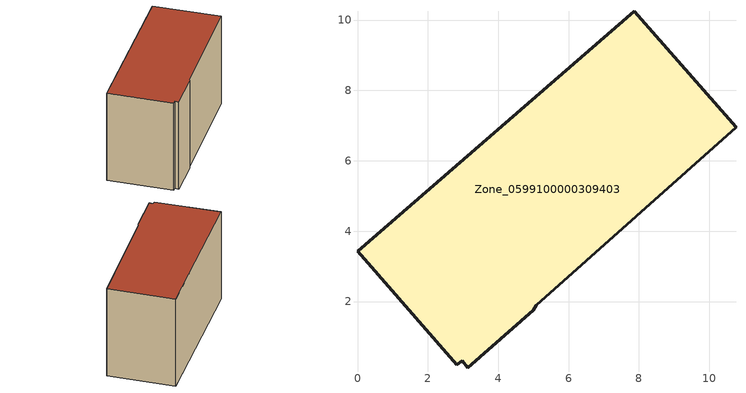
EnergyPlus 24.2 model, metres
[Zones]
Zone_0599100000309403
 floor ground (C_G): 3.13,0.12 2.97,0.32 2.82,0.2 0,3.43 7.87,10.25 10.76,6.95 5.08,1.89 5,1.75 z0
 wall outside (C_F): 7.87,10.25 0,3.43 2.82,0.2 2.97,0.32 3.13,0.12 5,1.75 5.08,1.89 10.76,6.95 7.87,10.25 z0:6.31
 roof outside (C_R): 2.97,0.32 3.13,0.12 5,1.75 5.08,1.89 10.76,6.95 7.87,10.25 0,3.43 2.82,0.2 z6.31
[BUILDING]
Pand.0599100000309403: North Axis=0; Terrain=City; Loads Convergence Tolerance Value=0.04; Temperature Convergence Tolerance Value=0.4; Solar Distribution=FullExterior; Maximum Number of Warmup Days=25; Minimum Number of Warmup Days=1
[Site:Location]
Rotterdam.The.Hague.AP_ZH_NLD Design_Conditions: Latitude=51.96; Longitude=4.45; Time Zone=1; Elevation=-4.5
[SITE:GROUNDTEMPERATURE:BUILDINGSURFACE]
18, 18, 18, 18, 18, 18, 18, 18, 18, 18, 18, 18
[MATERIAL] Thermal Absorptance=0.9; Solar Absorptance=0.7; Visible Absorptance=0.7
Name | Roughness | Thickness | Conductivity | Density | Specific Heat
G.TI.1946 | MediumSmooth | 0.15 | 1 | 540 | 1210
F.TI.1946 | Rough | 0.3 | 0.857143 | 1920 | 840
R.TI.1946 | MediumRough | 0.2 | 0.1 | 1500 | 1000
[CONSTRUCTION]
C_G: G.TI.1946
C_F: F.TI.1946
C_R: R.TI.1946
[ZONE]
Zone_0599100000309403: Type=1; Multiplier=1; Ceiling Height=Autocalculate; Volume=Autocalculate; Floor Area=autocalculate; Part of Total Floor Area=Yes
[ZONEINFILTRATION:DESIGNFLOWRATE]
Infil_Zone_0599100000309403: Zone or ZoneList or Space or SpaceList=Zone_0599100000309403; Schedule=AlwaysOn; Design Flow Rate Calculation Method=Flow/Area; Flow Rate per Floor Area=0.003; Constant Term Coefficient=1; Temperature Term Coefficient=0; Velocity Term Coefficient=0; Velocity Squared Term Coefficient=0
[HVACTEMPLATE:ZONE:IDEALLOADSAIRSYSTEM]
Zone_0599100000309403: Maximum Heating Supply Air Temperature=50; Minimum Cooling Supply Air Temperature=13; Maximum Heating Supply Air Humidity Ratio=0.0156; Minimum Cooling Supply Air Humidity Ratio=0.0077; Heating Limit=NoLimit; Cooling Limit=NoLimit; Dehumidification Control Type=ConstantSensibleHeatRatio; Cooling Sensible Heat Ratio=0.7; Dehumidification Setpoint=60; Humidification Control Type=None; Humidification Setpoint=30; Outdoor Air Method=None; Outdoor Air Flow Rate per Person=0.00944; Outdoor Air Flow Rate per Zone Floor Area=0; Outdoor Air Flow Rate per Zone=0; Demand Controlled Ventilation Type=None; Outdoor Air Economizer Type=NoEconomizer; Heat Recovery Type=None; Sensible Heat Recovery Effectiveness=0.7; Latent Heat Recovery Effectiveness=0.65
[ZONECONTROL:THERMOSTAT]
ThermostatControl_Zone_0599100000309403: Zone or ZoneList=Zone_0599100000309403; Control Type Schedule=DualSetpointControlType; Control 1=Thermostat_Zone_0599100000309403; Temperature Difference Between Cutout And Setpoint=0
[THERMOSTATSETPOINT:DUALSETPOINT]
Thermostat_Zone_0599100000309403: Heating Setpoint Temperature Schedule=HeatingSetpoint_Zone_0599100000309403; Cooling Setpoint Temperature Schedule=CoolingSetpoint_Zone_0599100000309403
[SCHEDULE:COMPACT]
HeatingSetpoint_Zone_0599100000309403: Through: 12/31, For: AllDays, Until: 24:00, 21
CoolingSetpoint_Zone_0599100000309403: Through: 12/31, For: AllDays, Until: 24:00, 24
DualSetpointControlType: Through: 12/31, For: AllDays, Until: 24:00, 4
AlwaysOn: Through: 12/31, For: AllDays, Until: 24:00, 1
